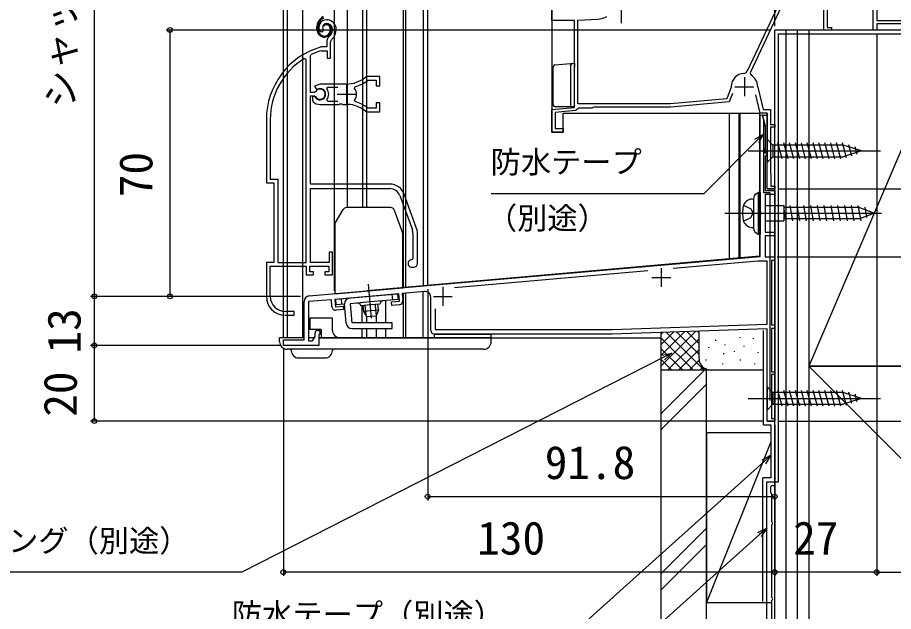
# Model space of a CAD drawing. Units: millimetres, scale not verified. Extents: x -525 to 525, y -783 to 778.
# Drawn here: x 144.7 to 376.4, y -166.1 to -8.9 of the extents above; entities that cross this region are included whole.
import ezdxf
from ezdxf.enums import TextEntityAlignment as Align

# ---------------------------------------------------------------- set-up
doc = ezdxf.new("R2010")
doc.units = ezdxf.units.MM
doc.header["$LTSCALE"] = 4
for name, color, linetype in [('0-2_YKK_11', 7, 'Continuous'), ('0-3_YKK_11E', 7, 'Continuous'), ('0-4_YKK_12', 2, 'Continuous'), ('0-5_YKK_13', 4, 'Continuous'), ('0-7_YKK_D', 6, 'Continuous'), ('0-9_YSS_K', 3, 'Continuous'), ('0-A_YSS_KE', 3, 'Continuous')]:
    doc.layers.add(name, color=color, linetype=linetype)
doc.styles.add('ＭＳ ゴシック', font='')
doc.styles.get('ＭＳ ゴシック').set_extended_font_data('MS Gothic')

msp = doc.modelspace()

# ---------------------------------------------------------------- linework, layer by layer
at = {"layer": '0-2_YKK_11'}
for p, q in [((304.4, -5.4), (304.4, -10.4)), ((337, -24.7), (337, -29.7)), ((334.5, -27.2), (339.5, -27.2)), ((341.35, -60.96), (341.35, -60.44)), ((311.476, -75.945), (260.287, -80.424)), ((315, -75.2), (315, -80.2)), ((312.5, -77.7), (317.5, -77.7)), ((257.2, -80.2), (257.2, -85.2)), ((254, -91.7), (254, -82.912)), ((254.7, -82.7), (259.7, -82.7))]:
    msp.add_line(p, q, dxfattribs=at)
for points in [[(372, 14.8), (372, -9.7), (387, -9.7), (387, -12.2), (386.2, -12.2), (386.2, -10.6), (372, -10.6), (372, -12.2), (371.1, -12.2), (371.1, -0.384)], [(333.804, -29.036), (333, -31.244), (317.5, -32.6), (297.22, -32.6), (296.96, -32.75), (296.7, -32.9), (293.086, -32.9), (292.791, -33.144), (292.344, -33.548), (286.9, -34.025), (286.9, -38.3), (289, -38.3), (289, -39.2), (286, -39.2), (286, -33.2), (292, -32.675), (292, -9.7), (286, -9.7), (286, 0.1)], [(336, -3.314), (336, -1.7), (347.3, -1.7), (347.3, -2.6), (337.729, -23.126)], [(358.9, -6.322), (358.9, -11.5), (360, -11.5), (360, -12.2), (358, -12.2), (358, -1.071), (353.737, -1.294), (353.526, -1.397), (353.3, -1.5), (351.6, -1.5), (351.6, -4.5), (350.8, -4.5), (350.8, -1.5), (348.2, -1.5), (348.2, -2.8), (338.538, -23.52), (338.742, -24.165)], [(333.5, -27.187), (333.482, -27.288), (332.35, -30.397), (317.461, -31.7), (292.9, -31.7), (292.9, -9.602), (298.25, -9.321)], [(340.5, -27.22), (340.509, -27.294), (341.981, -33.2), (343.9, -33.2), (343.9, -37.2), (345, -37.2), (345, -37.9), (343.9, -37.9), (343.9, -50.135), (343.95, -50.268), (344, -50.4), (344, -53.5), (345, -53.5), (345, -54.2), (343, -54.2), (343, -34.927), (343.223, -34.54), (343.027, -34.2), (341.2, -34.2), (339.991, -29.35)], [(341.35, -60.44), (341.2, -60.18), (341.2, -34.737), (341.722, -34.668), (342.5, -37.573), (342.5, -43.627), (342.14, -44.25), (342.1, -44.4), (342.4, -44.7), (343, -44.7), (343, -45.2), (342.7, -45.5), (342.5, -45.7), (342.5, -54.7), (345, -54.7), (345, -55.7), (342.5, -55.7), (342.5, -65.7), (345, -65.7), (345, -66.7), (342.5, -66.7), (342.5, -72.2), (345, -72.2), (345, -73.2), (344.2, -73.2), (344.2, -90.2), (345, -90.2), (345, -91.2), (344.2, -91.2), (344.2, -102.7), (345, -102.7), (345, -103.4), (344.2, -103.4), (344.2, -115), (345, -115), (345, -115.7), (343, -115.7), (343, -91.268), (302, -92.7), (255, -92.7)], [(221.869, -82.58), (341.2, -72.14), (341.2, -61.22), (341.35, -60.96)], [(255.2, -85.973), (255.2, -91.5), (301.979, -91.5), (343, -90.068), (343, -73.4), (340.568, -73.4), (318.165, -75.36)], [(245.685, -84.913), (243.693, -85.088), (243.614, -84.191), (245.706, -84.008), (245.532, -82.016), (228.597, -83.497), (228.771, -85.49), (230.863, -85.307), (230.941, -86.203), (228.949, -86.378)], [(252.369, -81.418), (246.428, -81.937), (246.594, -83.83)], [(224.1, -91.7), (224.7, -91.7), (224.7, -92.8), (224.4, -92.8), (224.4, -95.7), (215, -95.7), (215, -94.2), (220.5, -94.2), (220.5, -84.074)], [(227.866, -85.469), (227.7, -83.576), (221.7, -84.101), (221.7, -94.5), (222.7, -94.5), (223.4, -93.288), (223.4, -92.4)]]:
    msp.add_lwpolyline(points, dxfattribs=at)
for centre, radius, start, end in [((297.989, -4.328), 5, 273, 301.60721), ((336.822, -22.704), 1, 272.26153, 335.00001), ((337, -27.2), 3.5, 92.26154, 179.78577), ((337, -27.2), 3.5, 359.67129, 60.14177), ((222, -84.074), 1.5, 95.00001, 180.00002), ((252.5, -82.912), 1.5, 0, 95.00001), ((228.862, -85.381), 1, 184.99999, 274.99997), ((245.598, -83.917), 1, 274.99997, 4.99997), ((224.1, -92.4), 0.7, 89.99998, 180.00002), ((255, -91.7), 1, 180.00002, 270)]:
    msp.add_arc(centre, radius, start, end, dxfattribs=at)
at = {"layer": '0-3_YKK_11E'}
for p, q in [((231.703, -26.696), (231.703, -31.696)), ((233.859, -27.656), (234.026, -27.191)), ((229.203, -29.196), (234.203, -29.196)), ((234.026, -31.201), (233.859, -30.737)), ((243.202, -52.996), (222.203, -52.996)), ((245.833, -56.038), (249.134, -65.107)), ((250.262, -64.697), (246.961, -55.628)), ((250.503, -73.996), (250.503, -66.065)), ((249.003, -74.996), (249.503, -74.996))]:
    msp.add_line(p, q, dxfattribs=at)
for points in [[(224.761, -12.639), (225.22, -12.679), (225.508, -12.391), (225.552, -12.021)], [(226.503, -15.36), (226.503, -16.696), (224.946, -16.696), (224.861, -16.708)], [(225.005, -17.709), (225.092, -17.696), (226.603, -17.696), (226.603, -19.696), (227.503, -19.696), (227.503, -15.36)], [(221.003, -73.696), (221.003, -20.029), (220.545, -19.773)], [(223.5, -28.583), (223.233, -28.746), (222.203, -28.746), (222.203, -18.994), (222.374, -18.723)], [(237.279, -25.561), (237.465, -25.496), (239.603, -25.496), (239.603, -26.946), (240.503, -26.946), (240.503, -24.496), (237.36, -24.496)], [(231.703, -26.496), (224.703, -26.496), (223.229, -27.092), (223.685, -27.742), (224.059, -27.841)], [(226.516, -27.781), (226.752, -27.296), (229.403, -27.296)], [(222.203, -52.996), (222.203, -29.646), (223.233, -29.646), (223.5, -29.81)], [(223.404, -29.946), (223.144, -29.796), (222.703, -29.796), (222.703, -30.806), (222.862, -31.171)], [(224.703, -31.896), (229.744, -31.896), (229.928, -31.776), (230.478, -31.776), (230.661, -31.896), (231.703, -31.896)], [(229.403, -31.096), (226.752, -31.096), (226.516, -30.612)], [(232.554, -31.942), (232.746, -31.847), (233.296, -31.937), (233.447, -32.089)], [(237.36, -33.896), (240.503, -33.896), (240.503, -31.446), (239.603, -31.446), (239.603, -32.896), (237.465, -32.896), (237.279, -32.832)], [(210.503, -35.896), (210.503, -52.696), (212.503, -52.696), (212.503, -73.696), (210.503, -73.696), (210.503, -82.696)], [(211.553, -35.896), (211.553, -51.646), (213.553, -51.646), (213.553, -73.696), (221.003, -73.696)], [(211.553, -82.696), (211.553, -74.696), (221.003, -74.696), (221.003, -76.996), (223.003, -76.996), (223.003, -76.196), (222.003, -76.196), (222.003, -74.696), (227.003, -74.696), (227.003, -76.196), (226.003, -76.196), (226.003, -76.996), (228.003, -76.996), (228.003, -70.996), (227.103, -70.996), (227.103, -73.696), (222.203, -73.696), (222.203, -54.196), (243.202, -54.196)], [(249.303, -66.065), (249.303, -72.696), (249.003, -72.996)], [(215.503, -87.696), (217.903, -87.696), (217.903, -86.696), (215.553, -86.696)]]:
    msp.add_lwpolyline(points, dxfattribs=at)
for centre, radius, start, end in [((226.403, -11.496), 2, 90, 214.83576), ((226.403, -11.496), 1, 90, 211.65762), ((226.403, -12.096), 2.6, 0.00001, 89.99999), ((226.403, -12.096), 1.6, 0.00001, 89.99999), ((228.503, -15.36), 2, 130.62933, 180.00002), ((225.703, -12.096), 2.3, 310.62932, 0), ((225.703, -12.096), 3.3, 310.62932, 0.00001), ((228.503, -15.36), 1, 130.62933, 180.00002), ((230.503, -35.896), 20, 106.38438, 180), ((230.503, -35.896), 19, 106.81987, 115.32852), ((230.503, -35.896), 18.95, 121.69984, 180.00001), ((231.703, -18.496), 8, 269.99999, 308.94244), ((237.36, -25.496), 1, 90.00004, 128.94249), ((224.703, -29.196), 1.5, 209.99999, 115.4059), ((224.703, -29.196), 2.3, 322.02014, 37.9799), ((231.703, -29.196), 2.65, 324.45233, 35.54763), ((231.703, -18.496), 9, 284.95661, 308.2843), ((224.703, -29.196), 1.35, 207.03568, 152.96432), ((224.703, -29.196), 2.7, 227.01413, 270), ((231.703, -39.896), 8, 83.8902, 90.00005), ((231.703, -39.896), 8, 51.05757, 77.40578), ((231.703, -39.896), 9, 51.7157, 75.04339), ((237.36, -32.896), 1, 231.05759, 270.00004), ((243.202, -56.996), 4, 20.00001, 89.99998), ((243.202, -56.996), 2.8, 20, 89.99998), ((246.503, -66.065), 4, 0.00001, 20.00002), ((246.503, -66.065), 2.8, 0.00002, 20.00003), ((249.003, -73.996), 1, 89.99999, 270.00001), ((249.503, -73.996), 1, 270.00001, 359.99999), ((215.503, -82.696), 5, 180, 269.99998), ((215.553, -82.696), 4, 180.00001, 269.99999)]:
    msp.add_arc(centre, radius, start, end, dxfattribs=at)
at = {"layer": '0-4_YKK_12'}
for p, q in [((216.001, 173.549), (216.001, -93.7)), ((220.101, 173.549), (220.101, -93.7)), ((228.501, -81.2), (228.501, 173.549)), ((231.901, 173.549), (231.901, -59.2)), ((236.001, -59.2), (236.001, 173.549)), ((237.001, 173.549), (237.001, -59.2)), ((246.701, 173.549), (246.701, -80.364)), ((247.301, 173.549), (247.301, -80.311)), ((252.001, 173.549), (252.001, -79.886)), ((253.2, -79.782), (253.2, 173.55)), ((286, 0.512), (286, -39.2)), ((372, 0.712), (372, -9.4)), ((372, -10.9), (372, -12.2)), ((372, -12.2), (345, -12.2)), ((289, -34.2), (341, -34.2)), ((333, -34.2), (333, -72.8)), ((335.5, -34.2), (335.5, -72.581)), ((341, -34.2), (341, -72.1)), ((343, -54.2), (343, -34.217)), ((345, -54.7), (345, -115.7)), ((341, -72.1), (252.001, -79.886)), ((252.001, -79.9), (237.142, -81.2)), ((228.501, -81.2), (228.601, -81.2)), ((246.701, -81.913), (246.701, -93.7)), ((247.301, -81.861), (247.301, -93.7)), ((252.001, -93.7), (252.001, -81.45)), ((235.803, -85.167), (235.803, -89.709)), ((242.001, -83.83), (242.001, -89.706)), ((237.003, -88.063), (237.003, -89.709)), ((239.572, -87.761), (239.572, -89.709)), ((235.803, -91.209), (235.803, -93.7)), ((237.003, -91.209), (237.003, -93.7)), ((239.572, -91.209), (239.572, -93.7)), ((242.001, -91.206), (242.001, -93.7)), ((224.4, -93.7), (239.701, -93.7)), ((238.191, -93.7), (315, -93.7)), ((343, -115.7), (343, -93.7)), ((343, -115.7), (345, -115.7))]:
    msp.add_line(p, q, dxfattribs=at)
for points in [[(343, -54.2), (345, -54.2), (345, -12.2)], [(286, -39.2), (289, -39.2), (289, -34.2)]]:
    msp.add_lwpolyline(points, dxfattribs=at)
at = {"layer": '0-5_YKK_13'}
for p, q in [((225.558, -8.649), (225.18, -8.914)), ((225.352, -9.16), (225.73, -8.895)), ((223.9, -12.097), (223.9, -11.371)), ((224.2, -12.097), (224.2, -11.371)), ((225.743, -11.258), (225.461, -11.155)), ((227.4, -11.797), (227.4, -12.297)), ((227.7, -11.797), (227.7, -12.297)), ((286.4, -32), (286.4, -21.957)), ((286.856, -21.459), (290.96, -21.093)), ((290.96, -21.093), (291.447, -21.049)), ((291, -21.547), (291, -32)), ((291.447, -21.049), (291.466, -21.048)), ((291.5, -32.5), (286.9, -32.5)), ((291.7, -32.5), (291.5, -32.5)), ((291.511, -32.5), (291.5, -32.5)), ((335.8, -34.2), (335.8, -72.555)), ((341.991, -34.7), (342.8, -34.7)), ((341.798, -34.952), (342.49, -37.535)), ((343, -34.9), (343, -44.5)), ((342.5, -37.612), (342.5, -44.5)), ((343, -41.1), (343, -47.3)), ((343, -41.1), (344.55, -42.65)), ((363.084, -42.65), (344.55, -42.65)), ((344.55, -42.65), (344.55, -45.75)), ((346.976, -46.3), (345.851, -42.1)), ((348.529, -46.3), (347.404, -42.1)), ((350.082, -46.3), (348.957, -42.1)), ((351.635, -46.3), (350.51, -42.1)), ((353.188, -46.3), (352.063, -42.1)), ((354.741, -46.3), (353.616, -42.1)), ((356.294, -46.3), (355.169, -42.1)), ((357.847, -46.3), (356.721, -42.1)), ((359.4, -46.3), (358.274, -42.1)), ((360.953, -46.3), (359.827, -42.1)), ((362.506, -46.3), (361.38, -42.1)), ((363.989, -46.041), (362.933, -42.1)), ((368, -44.2), (363.084, -42.65)), ((365.421, -45.59), (364.608, -42.554)), ((366.853, -45.138), (366.304, -43.089)), ((338, -44.2), (373, -44.2)), ((342.7, -44.7), (342.8, -44.7)), ((343, -47.3), (344.55, -45.75)), ((344.55, -45.75), (363.084, -45.75)), ((368, -44.2), (363.084, -45.75)), ((340.068, -55.555), (340.6, -55.2)), ((340.6, -55.2), (340.6, -66.2)), ((341.2, -55.2), (340.6, -55.2)), ((341.2, -55.2), (340.7, -55.2)), ((341.2, -55.2), (341.2, -66.2)), ((338.908, -56.943), (339.4, -56.9)), ((339.4, -56.803), (339.4, -64.598)), ((228.735, -63.298), (230.813, -59.7)), ((243.401, -59.2), (231.679, -59.2)), ((244.341, -59.858), (246.541, -65.903)), ((336.748, -58.6), (338.696, -59.55)), ((338.696, -59.55), (339.308, -60.7)), ((342.5, -58.65), (347.4, -58.65)), ((347.4, -58.65), (347.4, -62.75)), ((367.4, -59.2), (347.4, -59.2)), ((347.4, -59.551), (347.954, -62.75)), ((349.044, -58.65), (349.754, -62.75)), ((350.844, -58.65), (351.554, -62.75)), ((352.644, -58.65), (353.354, -62.75)), ((354.444, -58.65), (355.154, -62.75)), ((356.244, -58.65), (356.954, -62.75)), ((358.044, -58.65), (358.754, -62.75)), ((359.844, -58.65), (360.554, -62.75)), ((361.644, -58.65), (362.354, -62.75)), ((363.444, -58.65), (364.154, -62.75)), ((365.244, -58.65), (365.954, -62.75)), ((367.044, -58.65), (367.754, -62.75)), ((367.4, -59.2), (371.4, -60.7)), ((368.828, -59.098), (369.316, -61.847)), ((331.855, -60.7), (373.27, -60.7)), ((336.748, -62.8), (338.696, -61.85)), ((338.696, -61.85), (339.308, -60.7)), ((367.4, -62.2), (347.4, -62.2)), ((371.4, -60.7), (367.4, -62.2)), ((228.601, -63.798), (228.601, -82)), ((338.908, -64.458), (339.4, -64.5)), ((342.5, -62.75), (347.4, -62.75)), ((246.601, -80.425), (246.601, -66.245)), ((340.068, -65.846), (340.6, -66.2)), ((341.2, -66.2), (340.6, -66.2)), ((341.2, -66.2), (340.7, -66.2)), ((340.7, -66.2), (341.2, -66.2)), ((228.601, -82), (246.601, -80.425)), ((238.342, -88.495), (237.555, -79.492)), ((228.869, -83.474), (245.306, -82.035)), ((230.494, -84.837), (230.363, -83.343)), ((243.942, -83.661), (243.812, -82.166)), ((245.437, -83.53), (245.306, -82.035)), ((231.634, -89.836), (231.191, -84.776)), ((237.965, -84.183), (232.685, -84.645)), ((232.685, -84.645), (233.128, -89.706)), ((238.035, -84.98), (235.544, -85.198)), ((236.042, -85.155), (236.18, -86.728)), ((236.832, -86.671), (236.694, -85.098)), ((245.437, -83.53), (237.965, -84.183)), ((240.525, -84.763), (238.035, -84.98)), ((239.513, -86.436), (239.375, -84.863)), ((240.165, -86.379), (240.027, -84.806)), ((240.165, -86.379), (236.18, -86.728)), ((236.18, -86.728), (236.999, -88.061)), ((236.946, -87.974), (236.814, -86.462)), ((236.999, -88.061), (239.59, -87.835)), ((239.627, -87.74), (239.495, -86.228)), ((240.165, -86.379), (239.59, -87.835)), ((222.001, -88.5), (222.001, -91.5)), ((228.001, -88.5), (222.001, -88.5)), ((222.001, -88.975), (222.001, -88.9)), ((228.001, -91.7), (228.001, -88.5)), ((243.753, -89.706), (233.128, -89.706)), ((243.753, -91.206), (243.753, -89.706)), ((225.001, -91.5), (222.001, -91.5)), ((225.001, -91.5), (225.001, -93.7)), ((233.128, -91.206), (243.753, -91.206)), ((270.001, -94.7), (270.001, -92.7)), ((214.001, -94.7), (214.001, -93.7)), ((220.5, -93.7), (214.001, -93.7)), ((223.162, -93.7), (221.7, -93.7)), ((270.001, -93.7), (224.4, -93.7)), ((225.001, -93.7), (225.001, -93.7)), ((268.001, -96.7), (216.001, -96.7)), ((217.101, -97), (217.101, -96.7)), ((228.001, -96.7), (228.001, -97)), ((219.101, -99), (226.001, -99)), ((343, -106.604), (343, -112.804)), ((343, -106.604), (344.55, -108.154)), ((363.084, -108.154), (344.55, -108.154)), ((344.55, -108.154), (344.55, -111.254)), ((346.977, -111.804), (345.851, -107.604)), ((348.529, -111.804), (347.404, -107.604)), ((350.082, -111.804), (348.957, -107.604)), ((351.635, -111.804), (350.51, -107.604)), ((353.188, -111.804), (352.063, -107.604)), ((354.741, -111.804), (353.616, -107.604)), ((356.294, -111.804), (355.169, -107.604)), ((357.847, -111.804), (356.722, -107.604)), ((359.4, -111.804), (358.274, -107.604)), ((360.953, -111.804), (359.827, -107.604)), ((362.506, -111.804), (361.38, -107.604)), ((363.989, -111.545), (362.933, -107.604)), ((368, -109.704), (363.084, -108.154)), ((365.421, -111.094), (364.608, -108.057)), ((366.853, -110.642), (366.304, -108.592)), ((338, -109.704), (373, -109.704)), ((368, -109.704), (363.084, -111.254)), ((343, -112.804), (344.55, -111.254)), ((344.55, -111.254), (363.084, -111.254))]:
    msp.add_line(p, q, dxfattribs=at)
for points in [[(291.456, -21.049), (292, -21), (292, -22.004)], [(292, -32.2), (291.948, -32.37), (291.834, -32.468), (291.7, -32.5)], [(231.191, -84.776), (228.999, -84.968), (228.869, -83.474)], [(255.001, -93.7), (255.001, -92.7), (270.001, -92.7)]]:
    msp.add_lwpolyline(points, dxfattribs=at)
for centre, radius, start, end in [((226.9, -11.371), 3, 125, 180), ((226.9, -11.371), 2.7, 125, 180), ((226.4, -11.497), 1, 90, 160), ((226.4, -11.497), 0.7, 90, 160), ((226.4, -11.797), 1.3, 0, 90), ((226.4, -11.797), 1, 0, 90), ((225.9, -12.097), 2, 180, 270), ((225.9, -12.097), 1.7, 180, 270), ((225.9, -12.297), 1.8, 270, 0), ((225.9, -12.297), 1.5, 270, 360), ((286.9, -21.957), 0.5, 95.10217, 180), ((291.5, -21.547), 0.5, 95.10217, 180), ((286.9, -32), 0.5, 180, 188.23791), ((286.9, -32), 0.5, 188.23791, 269), ((291.5, -32), 0.5, 180, 270), ((286.9, -32), 0.5, 269, 270), ((341.991, -34.9), 0.2, 90, 195), ((342.8, -34.9), 0.2, 0, 90), ((342.2, -37.612), 0.3, 0, 15), ((342.7, -44.5), 0.2, 180, 270), ((342.8, -44.5), 0.2, 270, 0), ((340.9, -56.803), 1.5, 123.69007, 180), ((339.125, -59.434), 2.5, 94.97342, 168.76363), ((231.679, -60.2), 1, 90, 150), ((243.401, -60.2), 1, 20, 90), ((345.5, -60.7), 9, 168.76363, 191.23637), ((339.125, -61.967), 2.5, 191.23637, 265.02658), ((229.601, -63.798), 1, 150, 180), ((340.9, -64.598), 1.5, 180, 236.30993), ((245.601, -66.245), 1, 0, 20), ((232.685, -84.645), 1.5, 95, 185), ((234.586, -85.483), 1, 16.53696, 95), ((241.519, -84.876), 1, 95, 173.46304), ((233.128, -89.706), 1.5, 185, 270), ((230.001, -91.7), 2, 180.00002, 270), ((216.001, -94.7), 2, 180.00003, 270), ((268.001, -94.7), 2, 270, 0.00003), ((219.101, -97), 2, 180, 270), ((226.001, -97), 2, 270, 0.00002)]:
    msp.add_arc(centre, radius, start, end, dxfattribs=at)
msp.add_ellipse((290.991, -21.592), major_axis=(0, 0.502), ratio=0.017394, start_param=4.715495, end_param=4.8029789, dxfattribs=at)
at = {"layer": '0-7_YKK_D'}
for p, q in [((165, -82.7), (165, 173.55)), ((215, -93.5), (215, 104.8)), ((345, -11.2), (345, 84.8)), ((344, -12.2), (184, -12.2)), ((185, -12.2), (185, -82.7)), ((372, -13.2), (372, -156.7)), ((372, -13.2), (372, -156.7)), ((346, -54.2), (434, -54.2)), ((345.7, -72.2), (454, -72.2)), ((253.2, -80.782), (253.2, -136.7)), ((219.5, -82.7), (164, -82.7)), ((219.5, -82.7), (164, -82.7)), ((165, -95.7), (165, -82.7)), ((214.3, -95.7), (164, -95.7)), ((165, -115.7), (165, -95.7)), ((215, -96.4), (215, -156.7)), ((342, -115.7), (164, -115.7)), ((346, -115.7), (474, -115.7)), ((345, -116.7), (345, -136.7)), ((345, -116.7), (345, -156.7)), ((345, -117.9), (345, -156.7)), ((253.2, -135.7), (345, -135.7)), ((345, -155.7), (215, -155.7)), ((372, -155.7), (345, -155.7))]:
    msp.add_line(p, q, dxfattribs=at)
for points in [[(342, -39.761), (340.197, -41.564), (326.229, -55.532), (269.998, -55.532)], [(339.714, -41.081), (342, -39.761), (340.68, -42.047)], [(317.787, -97.717), (315.515, -98.875), (203.989, -155.7), (116.798, -155.7)], [(315.205, -98.266), (317.787, -97.717), (315.825, -99.484)], [(344, -124.777), (342.105, -126.483), (288.456, -174.789), (199.971, -174.789)], [(341.648, -125.976), (344, -124.777), (342.562, -126.991)], [(342.899, -144.031), (341.004, -145.737), (288.456, -193.052), (199.971, -193.052)], [(340.547, -145.23), (342.899, -144.031), (341.462, -146.245)], [(372, -155.7), (387, -155.7), (408.277, -155.7)]]:
    msp.add_lwpolyline(points, dxfattribs=at)
for centre in [(185, -12.2), (165, -82.7), (165, -82.7), (185, -82.7), (165, -95.7), (165, -95.7), (165, -115.7), (253.2, -135.7), (345, -135.7), (215, -155.7), (345, -155.7), (345, -155.7), (372, -155.7), (372, -155.7)]:
    msp.add_circle(centre, 0.637, dxfattribs=at)
at = {"layer": '0-9_YSS_K'}
for p, q in [((348, -190.2), (348, -12.2)), ((351, -190.2), (351, -12.2)), ((392, -12.2), (354, -101.2)), ((315, -101.108), (324.18, -91.929)), ((315, -98.28), (321.249, -92.031)), ((315, -95.452), (318.318, -92.133)), ((315, -102.251), (315, -92.251)), ((315, -92.623), (315.373, -92.251)), ((316.268, -92.205), (326.314, -102.251)), ((319.001, -92.109), (325, -98.108)), ((321.734, -92.014), (325, -95.28)), ((324.467, -91.919), (325, -92.452)), ((325, -99.251), (325, -91.9)), ((345, -99.251), (345, -92.251)), ((315, -93.765), (323.485, -102.251)), ((316.686, -102.251), (325, -93.937)), ((329.326, -94.251), (329.326, -94.451)), ((335.755, -93.467), (335.755, -93.667)), ((339.349, -93.771), (339.349, -93.971)), ((315, -96.594), (320.657, -102.251)), ((319.515, -102.251), (325, -96.765)), ((327.495, -96.107), (327.495, -96.307)), ((331.835, -95.44), (331.835, -95.64)), ((334.294, -97.174), (334.294, -97.374)), ((336.842, -95.774), (336.842, -95.974)), ((315, -99.422), (317.828, -102.251)), ((322.343, -102.251), (325.018, -99.576)), ((326.828, -99.446), (326.828, -99.646)), ((331.501, -97.777), (331.501, -97.977)), ((335.841, -99.446), (335.841, -99.646)), ((340.514, -97.443), (340.514, -97.643)), ((327, -101.669), (315, -113.669)), ((325.172, -102.251), (325.966, -101.456)), ((331.167, -100.447), (331.167, -100.647)), ((339.682, -100.447), (339.682, -100.647)), ((354, -101.2), (443, -190.2)), ((328, -102.251), (315, -102.251)), ((342, -102.251), (328, -102.251)), ((327, -105.912), (315, -117.912)), ((327, -118.701), (344, -118.701)), ((327, -118.701), (327, -163.701)), ((345, -163.701), (345, -118.701)), ((344, -121.201), (327, -163.701)), ((327, -144.096), (315, -156.096)), ((327, -148.338), (315, -160.338)), ((327, -163.701), (344, -163.701))]:
    msp.add_line(p, q, dxfattribs=at)
msp.add_arc((328, -99.251), 3, 180, 270, dxfattribs=at)
at = {"layer": '0-A_YSS_KE'}
for p, q in [((354, -12.2), (345, -12.2)), ((345, -190.2), (345, -12.2)), ((345.999, -13.2), (386.999, -13.2)), ((345.999, -131.77), (345.999, -13.2)), ((354, -12.2), (354, -190.2)), ((342, -35.708), (342, -55.233)), ((342, -55.233), (343.746, -55.233)), ((343.746, -55.233), (343.746, -110.233)), ((342, -116.7), (342, -91.701)), ((344, -130.77), (341.899, -130.77)), ((341.899, -163.5), (341.899, -130.77)), ((342.899, -131.77), (345.999, -131.77)), ((342.899, -180.431), (342.899, -131.77)), ((343.9, -133.32), (343.9, -134.57)), ((345, -183.191), (345, -133.32)), ((344.2, -134.957), (344.2, -142.311)), ((344.2, -143.228), (344.2, -162.311)), ((344.2, -163.228), (344.2, -181.926))]:
    msp.add_line(p, q, dxfattribs=at)
for points in [[(392, -12.2), (354, -12.2), (354, -101.2), (392, -101.2)], [(327, -180.431), (315, -180.431), (315, -102.251)], [(327, -180.431), (327, -102.251), (315, -102.251)], [(342, -116.7), (344, -116.7), (344, -130.77)]]:
    msp.add_lwpolyline(points, dxfattribs=at)
msp.add_lwpolyline([(443, -190.2), (443, -101.2), (354, -101.2), (354, -190.2)], close=True, dxfattribs=at)
for centre, radius, start, end in [((344.45, -133.32), 0.55, 359.99998, 180.00167), ((344.1, -134.57), 0.2, 179.99694, 255.51968), ((344, -134.957), 0.2, 360, 75.52165), ((344.4, -142.311), 0.2, 180.00003, 246.42147), ((344.4, -143.228), 0.2, 113.57855, 179.99998), ((344.2, -142.77), 0.3, 293.57987, 66.42007), ((344.4, -162.311), 0.2, 180.00003, 246.42147), ((344.4, -163.228), 0.2, 113.57855, 179.99998), ((344.2, -162.77), 0.3, 293.57987, 66.42007)]:
    msp.add_arc(centre, radius, start, end, dxfattribs=at)

# ---------------------------------------------------------------- texts
at = {"layer": '0-7_YKK_D', "style": 'ＭＳ ゴシック'}
for s, height, p in [('シャッターh＝サッシH＋75', 7.331, (161.977, -32.817)), ('70', 8.798, (183, -56.45)), ('13', 8.798, (164, -97.822)), ('20', 8.798, (163, -114.564))]:
    msp.add_text(s, height=height, rotation=90, dxfattribs=at).set_placement(p, align=Align.BOTTOM_LEFT)
for s, height, p in [('防水テープ', 5.865, (269.851, -51.844)), ('（別途）', 5.865, (268.851, -66.677)), ('91.8', 8.798, (284.168, -133.7)), ('シーリング（別途）', 5.865, (118.174, -152.08)), ('130', 8.798, (266.295, -153.7)), ('27', 8.798, (349.875, -153.7)), ('防水テープ（別途）', 5.865, (201.375, -171.541))]:
    msp.add_text(s, height=height, dxfattribs=at).set_placement(p, align=Align.BOTTOM_LEFT)

doc.saveas('drawing.dxf')
